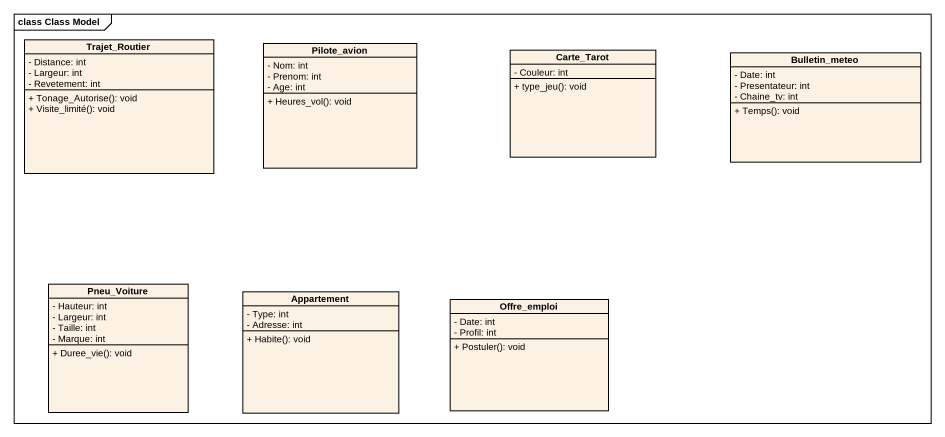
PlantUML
@startuml
mainframe class Class Model
hide circle
hide empty members
skinparam classAttributeIconSize 0
class Trajet_Routier {
  - Distance: int
  - Largeur: int
  - Revetement: int
  + Tonage_Autorise(): void
  + Visite_limité(): void
}
class Pilote_avion {
  - Nom: int
  - Prenom: int
  - Age: int
  + Heures_vol(): void
}
class Carte_Tarot {
  - Couleur: int
  + type_jeu(): void
}
class Bulletin_meteo {
  - Date: int
  - Presentateur: int
  - Chaine_tv: int
  + Temps(): void
}
class Pneu_Voiture {
  - Hauteur: int
  - Largeur: int
  - Taille: int
  - Marque: int
  + Duree_vie(): void
}
class Appartement {
  - Type: int
  - Adresse: int
  + Habite(): void
}
class Offre_emploi {
  - Date: int
  - Profil: int
  + Postuler(): void
}
@enduml
